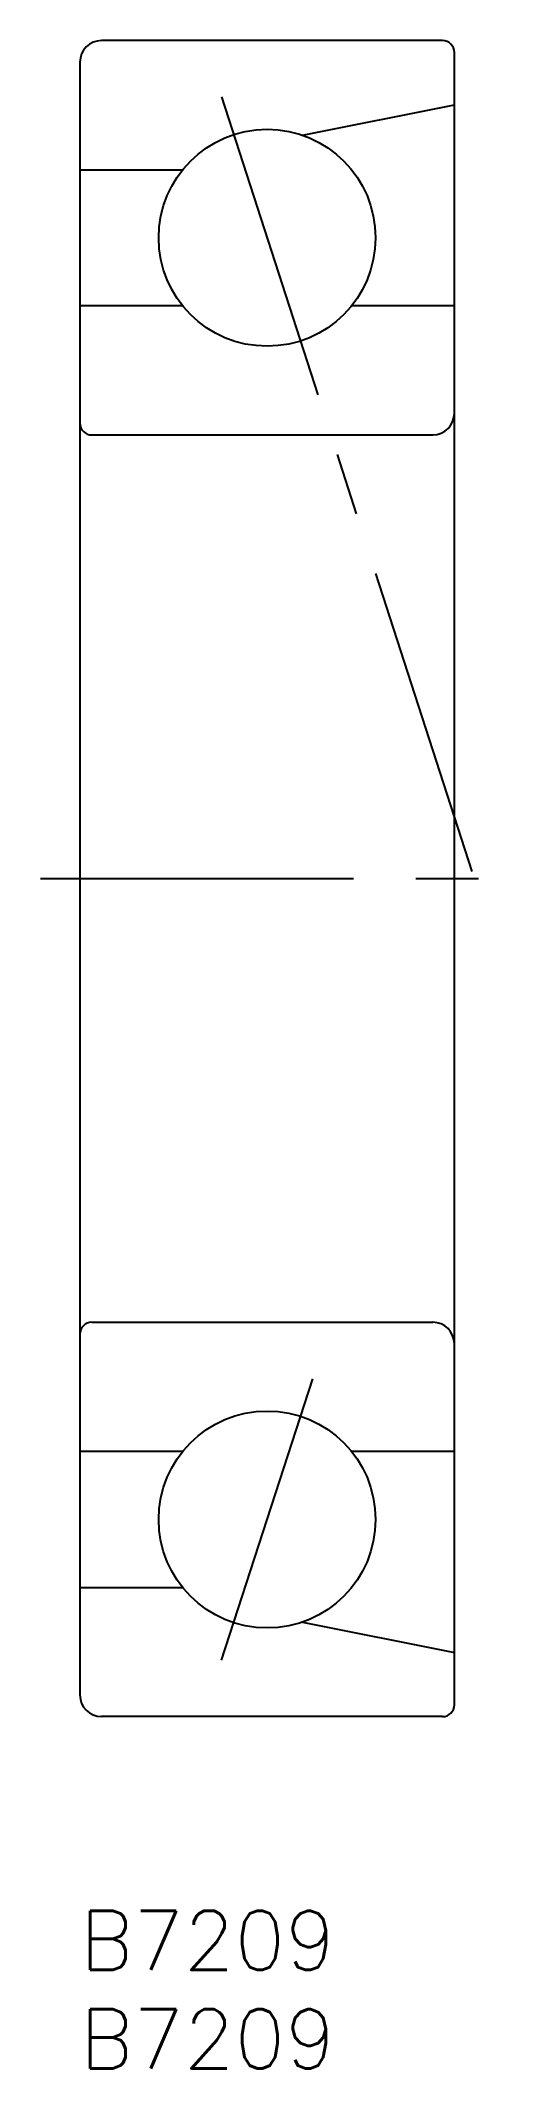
# Model space of a CAD drawing. Extents: x -2 to 22, y -8 to 95.
import ezdxf

# ---------------------------------------------------------------- set-up
doc = ezdxf.new("R2010")
doc.units = 0
doc.header["$LTSCALE"] = 0.5
doc.linetypes.add('CENTER', pattern=[50.8, 31.75, -6.35, 6.35, -6.35])
for name, color, linetype in [('MSM_CENTER', 1, 'CENTER'), ('MSM_CONTINUOUS', 7, 'CONTINUOUS'), ('MSM_PART_NUMBER', 7, 'CONTINUOUS')]:
    doc.layers.add(name, color=color, linetype=linetype)
doc.styles.get("Standard").update_dxf_attribs({"font": 'txt.shx', "height": 3, "bigfont": 'bigfont.shx'})

msp = doc.modelspace()

# ---------------------------------------------------------------- linework, layer by layer
at = {"layer": 'MSM_CENTER'}
for p, q in [((7.19, 91.98), (20, 52.34)), ((-2, 52.34), (22, 52.34)), ((7.19, 12.7), (11.81, 26.98))]:
    msp.add_line(p, q, dxfattribs=at)
at = {"layer": 'MSM_CONTINUOUS'}
for p, q in [((18.4, 94.84), (1.1, 94.84)), ((0, 93.74), (0, 10.94)), ((19, 10.44), (19, 94.24)), ((11.29, 90.04), (19, 91.59)), ((0, 88.29), (5.22, 88.29)), ((5.22, 81.39), (0, 81.39)), ((19, 81.39), (13.78, 81.39)), ((0.6, 74.84), (17.9, 74.84)), ((0.6, 29.84), (17.9, 29.84)), ((5.22, 23.29), (0, 23.29)), ((19, 23.29), (13.78, 23.29)), ((0, 16.39), (5.22, 16.39)), ((11.29, 14.64), (19, 13.09)), ((18.4, 9.84), (1.1, 9.84))]:
    msp.add_line(p, q, dxfattribs=at)
for centre in [(9.5, 84.84), (9.5, 19.84)]:
    msp.add_circle(centre, 5.5, dxfattribs=at)
for centre, radius, start, end in [((1.1, 93.74), 1.1, 90, 180), ((18.4, 94.24), 0.6, 0, 90), ((0.6, 75.44), 0.6, 180, 270), ((17.9, 75.94), 1.1, 270, 0), ((0.6, 29.24), 0.6, 90, 180), ((17.9, 28.74), 1.1, 0, 90), ((1.1, 10.94), 1.1, 180, 270), ((18.4, 10.44), 0.6, 270, 0)]:
    msp.add_arc(centre, radius, start, end, dxfattribs=at)

# ---------------------------------------------------------------- texts
at = {"layer": 'MSM_PART_NUMBER'}
for p in [(0, -3), (0, -8)]:
    msp.add_text('B7209', height=3, dxfattribs=at).set_placement(p)

doc.saveas('drawing.dxf')
